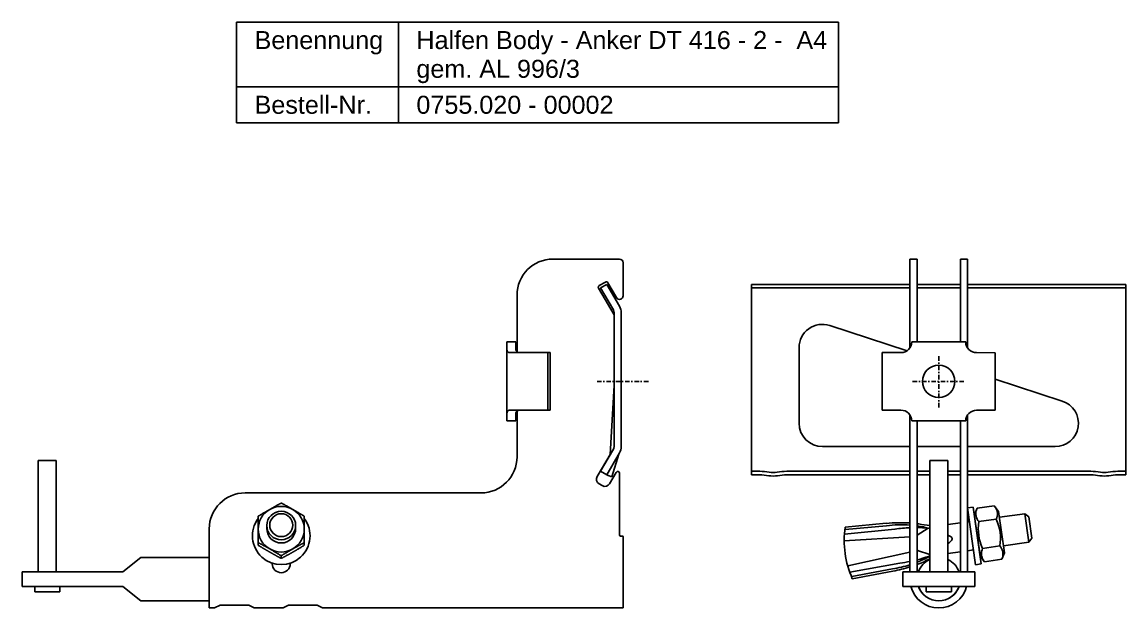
# Model space of a CAD drawing. Header units: millimetres. Extents: x -1351 to -123, y -1210 to 162.
# Drawn here: x -1122.6 to -816, y -454.3 to -291.4 of the extents above; entities that cross this region are included whole.
import ezdxf

# ---------------------------------------------------------------- set-up
doc = ezdxf.new("R2010")
doc.units = ezdxf.units.MM
doc.header["$LTSCALE"] = 10
doc.linetypes.add('STRICHPUNKT2', pattern=[0.5, 0.25, -0.125, 0, -0.125])
doc.layers.add('HALFEN', color=2, linetype='Continuous')
doc.styles.add('ARIAL50', font='ARIAL.TTF', dxfattribs={"height": 5})

msp = doc.modelspace()

# ---------------------------------------------------------------- linework, layer by layer
at = {"layer": 'HALFEN'}
for p, q in [((-1063.05, -291.38), (-895.85, -291.38)), ((-1063.05, -319.38), (-1063.05, -291.38)), ((-1018.09, -319.38), (-1018.09, -291.38)), ((-895.85, -319.38), (-895.85, -291.38)), ((-1063.05, -309.38), (-895.85, -309.38)), ((-1063.05, -319.38), (-895.85, -319.38)), ((-956.64, -357.3), (-975.14, -357.3)), ((-956.64, -357.3), (-975.14, -357.3)), ((-955.64, -361.57), (-955.64, -358.3)), ((-955.64, -367.49), (-955.64, -358.3)), ((-875.97, -381.97), (-875.97, -357.3)), ((-875.97, -357.3), (-873.97, -357.3)), ((-873.97, -380.3), (-873.97, -357.3)), ((-861.97, -380.31), (-861.97, -357.3)), ((-861.97, -357.3), (-859.97, -357.3)), ((-859.97, -381.96), (-859.97, -357.3)), ((-955.64, -361.57), (-955.64, -366.01)), ((-919.97, -417.31), (-919.97, -364.32)), ((-875.97, -364.32), (-919.97, -364.32)), ((-873.97, -364.32), (-861.97, -364.32)), ((-815.97, -364.32), (-859.97, -364.32)), ((-815.97, -417.31), (-815.97, -364.32)), ((-985.14, -367.3), (-985.14, -383.05)), ((-875.97, -365.32), (-919.97, -365.32)), ((-873.97, -365.32), (-861.97, -365.32)), ((-815.97, -365.32), (-859.97, -365.32)), ((-898.27, -375.76), (-876.74, -382.76)), ((-987.97, -380.3), (-987.97, -402.3)), ((-985.47, -380.3), (-987.97, -380.3)), ((-975.97, -383.3), (-987.19, -383.3)), ((-985.47, -380.3), (-985.47, -382.3)), ((-976.62, -383.3), (-976.62, -399.3)), ((-975.97, -383.3), (-975.97, -399.3)), ((-906.78, -402.94), (-906.78, -381.94)), ((-883.67, -383.29), (-883.68, -399.29)), ((-878.46, -383.3), (-883.67, -383.29)), ((-860.46, -380.31), (-875.46, -380.3)), ((-857.46, -383.31), (-852.25, -383.32)), ((-852.25, -383.32), (-852.26, -399.32)), ((-852.25, -390.71), (-833.64, -396.76)), ((-975.97, -399.3), (-987.19, -399.3)), ((-985.47, -400.3), (-985.47, -402.3)), ((-985.14, -399.56), (-985.14, -412.3)), ((-878.47, -399.3), (-883.68, -399.29)), ((-875.97, -444.3), (-875.97, -400.65)), ((-859.97, -444.3), (-859.97, -400.64)), ((-857.47, -399.31), (-852.26, -399.32)), ((-985.47, -402.3), (-987.97, -402.3)), ((-875.47, -402.3), (-860.47, -402.31)), ((-873.97, -444.3), (-873.97, -402.3)), ((-861.97, -444.3), (-861.97, -402.31)), ((-875.97, -409.44), (-900.28, -409.44)), ((-873.97, -409.44), (-861.97, -409.44)), ((-835.65, -409.44), (-859.97, -409.44)), ((-1118.14, -413.3), (-1118.14, -444.3)), ((-1113.14, -413.3), (-1118.14, -413.3)), ((-1113.14, -444.3), (-1113.14, -413.3)), ((-870.47, -413.3), (-870.47, -444.3)), ((-865.47, -413.3), (-870.47, -413.3)), ((-865.47, -444.3), (-865.47, -413.3)), ((-956.64, -434), (-956.64, -416.85)), ((-917.72, -416.31), (-919.97, -416.31)), ((-910.22, -416.31), (-875.97, -416.31)), ((-873.97, -416.31), (-870.47, -416.31)), ((-865.47, -416.31), (-861.97, -416.31)), ((-859.97, -416.31), (-825.72, -416.31)), ((-818.22, -416.31), (-815.97, -416.31)), ((-917.72, -417.31), (-919.97, -417.31)), ((-910.22, -417.31), (-875.97, -417.31)), ((-873.97, -417.31), (-870.47, -417.31)), ((-865.47, -417.31), (-861.97, -417.31)), ((-859.97, -417.31), (-825.72, -417.31)), ((-818.22, -417.31), (-815.97, -417.31)), ((-995.14, -422.3), (-1060.64, -422.3)), ((-858.38, -426.24), (-859.97, -426.46)), ((-856.15, -442.08), (-858.38, -426.24)), ((-857.34, -426.59), (-852.55, -425.92)), ((-852.55, -425.92), (-851.34, -427.47)), ((-859.97, -426.46), (-857.74, -442.3)), ((-858.1, -428.26), (-856.48, -439.75)), ((-857.34, -426.59), (-858.07, -428.42)), ((-851.34, -427.47), (-849.73, -438.96)), ((-844.03, -428.1), (-851.11, -429.1)), ((-842.92, -436.03), (-844.03, -428.1)), ((-842.9, -428.95), (-844.03, -428.1)), ((-842.07, -434.9), (-842.9, -428.95)), ((-1070.64, -454.3), (-1070.64, -432.3)), ((-1054.65, -432.19), (-1054.65, -431.38)), ((-1046.64, -432.19), (-1046.64, -431.38)), ((-880.13, -432.37), (-894.16, -433.8)), ((-882.57, -430.74), (-893.99, -431.82)), ((-882.51, -431.44), (-893.94, -432.52)), ((-870.91, -432.09), (-873.97, -434.08)), ((-871.93, -432), (-870.91, -432.09)), ((-861.97, -430.62), (-865.47, -431.12)), ((-859.43, -430.27), (-859.97, -430.34)), ((-856.81, -430.3), (-852.03, -429.63)), ((-955.94, -434.3), (-956.34, -434.3)), ((-955.64, -454.3), (-955.64, -434.6)), ((-875.97, -434.5), (-894.24, -435.66)), ((-842.07, -434.9), (-842.92, -436.03)), ((-873.97, -437.86), (-873.9, -438.36)), ((-873.9, -438.36), (-873.97, -438.37)), ((-870.47, -439.41), (-873.9, -438.36)), ((-858.32, -438.19), (-859.97, -438.42)), ((-855.77, -437.74), (-850.99, -437.07)), ((-842.92, -436.03), (-850, -437.02)), ((-1089.64, -440.3), (-1094.64, -444.3)), ((-1089.64, -440.3), (-1070.64, -440.3)), ((-875.97, -438.81), (-893.26, -442.6)), ((-870.81, -439.97), (-870.47, -439.83)), ((-861.97, -438.7), (-865.47, -439.19)), ((-855.25, -441.46), (-856.46, -439.9)), ((-855.25, -441.46), (-850.47, -440.78)), ((-850.47, -440.78), (-849.73, -438.96)), ((-1122.64, -444.3), (-1094.64, -444.3)), ((-1122.64, -444.3), (-1122.64, -448.3)), ((-1053.14, -442), (-1053.14, -441.84)), ((-1048.14, -442), (-1048.14, -441.84)), ((-878.79, -441.88), (-892.67, -444.37)), ((-880.83, -443.42), (-892.11, -445.54)), ((-880.71, -444.06), (-891.99, -446.18)), ((-877.97, -444.3), (-857.97, -444.3)), ((-877.97, -448.3), (-877.97, -444.3)), ((-857.97, -448.3), (-857.97, -444.3)), ((-857.74, -442.3), (-856.15, -442.08)), ((-1122.64, -448.3), (-1094.64, -448.3)), ((-1119.14, -448.3), (-1119.14, -449.8)), ((-1112.14, -449.8), (-1119.14, -449.8)), ((-1112.14, -449.8), (-1112.14, -448.3)), ((-1089.64, -452.3), (-1094.64, -448.3)), ((-877.97, -448.3), (-857.97, -448.3)), ((-871.47, -448.3), (-871.47, -449.8)), ((-864.47, -449.8), (-871.47, -449.8)), ((-864.47, -449.8), (-864.47, -448.3)), ((-1089.64, -452.3), (-1070.64, -452.3)), ((-1069.14, -454.3), (-1067.64, -453.5)), ((-1059.64, -453.5), (-1067.64, -453.5)), ((-1059.64, -453.5), (-1058.14, -454.3)), ((-1050.14, -454.3), (-1048.64, -453.5)), ((-1040.64, -453.5), (-1048.64, -453.5)), ((-1040.64, -453.5), (-1039.14, -454.3)), ((-1069.14, -454.3), (-1070.64, -454.3)), ((-1050.14, -454.3), (-1058.14, -454.3)), ((-955.64, -454.3), (-1039.14, -454.3))]:
    msp.add_line(p, q, dxfattribs=at)
at = {"layer": 'HALFEN', "extrusion": (0, 1, 0)}
for p, q in [((-962.31, -364.67), (-960.58, -363.67)), ((-960.17, -364.32), (-961.9, -365.32)), ((-956.64, -370.43), (-960.17, -364.32)), ((-959.9, -363.85), (-957.51, -367.99)), ((-958.17, -372.84), (-962.49, -365.35)), ((-961.9, -365.32), (-958.37, -371.43)), ((-958.17, -372.18), (-958.17, -409.44)), ((-956.17, -409.44), (-956.17, -372.18)), ((-959.3, -411.59), (-958.17, -392.47)), ((-958.37, -410.19), (-961.9, -416.31)), ((-962.86, -417.75), (-959.3, -411.59)), ((-960.17, -417.31), (-956.64, -411.19)), ((-958.76, -417.81), (-956.86, -411.57)), ((-961.9, -416.31), (-960.18, -417.3)), ((-957.58, -416.6), (-959.4, -419.75)), ((-961.45, -420.3), (-962.31, -419.8)), ((-960.17, -417.31), (-960.18, -417.3)), ((-959.82, -417.43), (-960.17, -417.31)), ((-958.76, -417.81), (-959.82, -417.43)), ((-1057.04, -436.87), (-1057.04, -436.14)), ((-1044.24, -436.87), (-1044.24, -436.14)), ((-1050.64, -440.54), (-1050.64, -439.8))]:
    msp.add_line(p, q, dxfattribs=at)
at = {"layer": 'HALFEN', "color": 1, "linetype": 'STRICHPUNKT2', "ltscale": 0.5}
for p, q in [((-867.97, -398.55), (-867.97, -384.05)), ((-962.89, -391.3), (-948.39, -391.3)), ((-875.22, -391.3), (-860.72, -391.3))]:
    msp.add_line(p, q, dxfattribs=at)
at = {"layer": 'HALFEN'}
msp.add_circle((-867.97, -391.3), 4.5, dxfattribs=at)
for centre, radius, start, end in [((-975.14, -367.3), 10, 90, 180), ((-956.64, -358.3), 1, 0, 90), ((-962.06, -365.1), 0.5, 120, 210), ((-960.33, -364.1), 0.5, 30, 120), ((-956.64, -367.49), 1, 210, 0), ((-959.67, -372.18), 3.5, 360, 30), ((-959.67, -372.18), 1.5, 0, 30), ((-900.28, -381.94), 6.5, 72, 180), ((-878.46, -380.3), 3, 269.9556, 359.9556), ((-857.46, -380.31), 3, 179.9556, 269.9556), ((-835.65, -402.94), 6.5, 270, 72), ((-878.47, -402.3), 3, 359.9556, 89.9556), ((-857.47, -402.31), 3, 89.9556, 179.9556), ((-900.28, -402.94), 6.5, 180, 270), ((-959.67, -409.44), 1.5, 330, 360), ((-959.67, -409.44), 3.5, 330, 0), ((-995.14, -412.3), 10, 270, 0), ((-957.14, -416.85), 0.5, 0, 150), ((-917.72, -432.31), 16, 80.3664, 90), ((-913.97, -410.22), 6.41, 260.3664, 279.6336), ((-910.22, -432.31), 16, 90, 99.6336), ((-825.72, -432.31), 16, 80.3664, 90), ((-821.97, -410.22), 6.41, 260.3664, 279.6336), ((-818.22, -432.31), 16, 90, 99.6336), ((-961.56, -418.5), 1.5, 150, 240), ((-960.7, -419), 1.5, 240, 330), ((-917.72, -432.31), 15, 80.3664, 90), ((-913.97, -410.22), 7.41, 260.3664, 279.6336), ((-910.22, -432.31), 15, 90, 99.6336), ((-825.72, -432.31), 15, 80.3664, 90), ((-821.97, -410.22), 7.41, 260.3664, 279.6336), ((-818.22, -432.31), 15, 90, 99.6336), ((-1060.64, -432.3), 10, 90, 180), ((-854.36, -428.07), 3.32, 162.4385, 222.4385), ((-855, -428.16), 3.32, 333.5615, 33.5615), ((-1050.64, -434.24), 8, 143.1301, 36.8699), ((-867.44, -435.43), 26.8, 172.244, 203.6435), ((-878.57, -472.89), 42.29, 86.4717, 95.4416), ((-878.41, -461.81), 30.65, 85.4346, 97.6558), ((-874.1, -475.64), 43.69, 92.4413, 97.9226), ((-878.57, -472.89), 42.29, 83.0774, 83.7516), ((-878.41, -461.81), 30.65, 74.9869, 81.6714), ((-874.1, -475.64), 43.69, 87.1517, 89.8178), ((-868.74, -410.93), 20.54, 256.6731, 265.1714), ((-844.59, -432.38), 12.4, 170.383, 205.617), ((-863.22, -435), 12.4, 350.383, 25.617), ((-956.34, -434), 0.3, 180, 270), ((-955.94, -434.6), 0.3, 0, 90), ((-878.41, -461.81), 30.65, 63.4458, 65.0283), ((-864.87, -434.97), 0.594, 357.9353, 73.2654), ((-864.85, -435.17), 0.594, 302.7346, 18.0647), ((-885.25, -413.09), 30.65, 310.2085, 312.5542), ((-852.8, -439.22), 3.32, 153.5615, 213.5615), ((-853.44, -439.31), 3.32, 342.4385, 42.4385), ((-884.93, -398.62), 43.69, 278.0774, 281.8386), ((-885.25, -413.09), 30.65, 291.6077, 298.8449), ((-884.93, -398.62), 43.69, 284.5326, 288.8483), ((-888.46, -402.49), 42.29, 290.0479, 292.9226), ((-867.97, -446.3), 6, 114.6243, 160.5288), ((-861.93, -459.35), 20.54, 114.5508, 119.3269), ((-867.97, -446.3), 6, 19.4712, 65.3757), ((-1050.64, -442), 2.5, 180, 0), ((-885.25, -413.09), 30.65, 278.3442, 287.6377), ((-888.46, -402.49), 42.29, 280.5584, 287.1881), ((-867.97, -446.3), 8, 194.4775, 345.5225), ((-867.97, -446.3), 6, 199.4712, 340.5288), ((-867.97, -446.3), 6, 199.4712, 245.3757), ((-867.97, -446.3), 6, 294.6243, 340.5288)]:
    msp.add_arc(centre, radius, start, end, dxfattribs=at)
for centre, major_axis, start_param, end_param in [((-1050.64, -432.4), (6.4, 0), 1.047198, 2.094395), ((-1050.64, -432.4), (-6.4, 0), -1.047198, 0), ((-1050.64, -432.4), (6.4, 0), 0, 1.047198), ((-1050.64, -432.4), (-6.4, 0), 0, 1.047198), ((-1050.64, -432.26), (4, 0), 3.123186, 4.712389), ((-1050.64, -432.26), (-4, 0), 1.570796, 3.16), ((-1050.64, -432.4), (-6.4, 0), 2.094395, 3.141593), ((-1050.64, -432.4), (-6.4, 0), 1.047198, 2.094395)]:
    msp.add_ellipse(centre, major_axis=major_axis, ratio=0.992546, start_param=start_param, end_param=end_param, dxfattribs=at)
for centre, major_axis in [((-1050.64, -431.38), (4, 0)), ((-1050.64, -431.29), (3.2, 0))]:
    msp.add_ellipse(centre, major_axis=major_axis, ratio=0.992546, dxfattribs=at)
for points, knots in [([(-987.19, -383.3), (-987.29, -383.3), (-987.39, -383.29), (-987.56, -383.22), (-987.63, -383.17), (-987.76, -383.03), (-987.81, -382.94), (-987.88, -382.73), (-987.91, -382.61), (-987.95, -382.36), (-987.96, -382.22), (-987.97, -381.92), (-987.97, -381.77), (-987.97, -381.61)], [12.939429, 12.939429, 12.939429, 12.939429, 13.450896, 13.450896, 13.981749, 13.981749, 14.512603, 14.512603, 15.043457, 15.043457, 15.58114, 15.58114, 16.065881, 16.065881, 16.065881, 16.065881]), ([(-985.46, -382.46), (-985.45, -382.52), (-985.44, -382.58), (-985.41, -382.71), (-985.38, -382.78), (-985.31, -382.91), (-985.26, -382.96), (-985.18, -383.02), (-985.16, -383.03), (-985.14, -383.05)], [4.1764157, 4.1764157, 4.1764157, 4.1764157, 4.4061223, 4.4061223, 4.6848401, 4.6848401, 4.9635579, 4.9635579, 5.0545355, 5.0545355, 5.0545355, 5.0545355]), ([(-984.47, -383.3), (-984.58, -383.3), (-984.7, -383.28), (-984.82, -383.24), (-984.83, -383.24), (-984.83, -383.24)], [0, 0, 0, 0, 0.6724021, 0.6724021, 0.712352, 0.712352, 0.712352, 0.712352]), ([(-987.19, -399.3), (-987.29, -399.3), (-987.39, -399.32), (-987.56, -399.39), (-987.63, -399.44), (-987.76, -399.58), (-987.81, -399.67), (-987.88, -399.88), (-987.91, -399.99), (-987.95, -400.25), (-987.96, -400.39), (-987.97, -400.69), (-987.97, -400.84), (-987.97, -401)], [12.939429, 12.939429, 12.939429, 12.939429, 13.450896, 13.450896, 13.981749, 13.981749, 14.512603, 14.512603, 15.043457, 15.043457, 15.58114, 15.58114, 16.065881, 16.065881, 16.065881, 16.065881]), ([(-985.46, -400.15), (-985.45, -400.08), (-985.44, -400.02), (-985.41, -399.9), (-985.38, -399.83), (-985.31, -399.7), (-985.26, -399.64), (-985.18, -399.59), (-985.16, -399.57), (-985.14, -399.56)], [4.1764157, 4.1764157, 4.1764157, 4.1764157, 4.4061223, 4.4061223, 4.6848401, 4.6848401, 4.9635579, 4.9635579, 5.0545355, 5.0545355, 5.0545355, 5.0545355]), ([(-984.47, -399.3), (-984.58, -399.3), (-984.7, -399.32), (-984.82, -399.37), (-984.83, -399.37), (-984.83, -399.37)], [0, 0, 0, 0, 0.6724021, 0.6724021, 0.712352, 0.712352, 0.712352, 0.712352])]:
    msp.add_open_spline(points, degree=3, knots=knots, dxfattribs=at)
for points in [[(-985.47, -382.3), (-985.47, -382.36), (-985.47, -382.41), (-985.46, -382.46)], [(-985.47, -400.3), (-985.47, -400.25), (-985.47, -400.2), (-985.46, -400.15)]]:
    msp.add_open_spline(points, degree=3, dxfattribs=at)
at = {"layer": 'HALFEN', "extrusion": (-4.4e-15, -7.2e-15, -1)}
msp.add_open_spline([(-985.14, -383.05), (-985.1, -383.08), (-985.06, -383.12), (-984.96, -383.18), (-984.89, -383.21), (-984.83, -383.24)], degree=3, knots=[2.958333, 2.958333, 2.958333, 2.958333, 3.2000176, 3.2000176, 3.5438255, 3.5438255, 3.5438255, 3.5438255], dxfattribs=at)
at = {"layer": 'HALFEN', "extrusion": (-4.4e-15, 7.2e-15, -1)}
msp.add_open_spline([(-985.14, -399.56), (-985.1, -399.52), (-985.06, -399.49), (-984.96, -399.43), (-984.89, -399.39), (-984.83, -399.37)], degree=3, knots=[2.958333, 2.958333, 2.958333, 2.958333, 3.2000176, 3.2000176, 3.5438255, 3.5438255, 3.5438255, 3.5438255], dxfattribs=at)
at = {"layer": 'HALFEN'}
for points, weights in [([(-1053.84, -426.9), (-1052.36, -426.05), (-1050.64, -425.13)], [1, 1.09201433874, 1.10687800441]), ([(-1057.04, -428.8), (-1055.33, -427.75), (-1053.84, -426.9)], [1.10687800441, 1.09201433874, 1]), ([(-1057.04, -432.4), (-1057.04, -430.7), (-1057.04, -428.8)], [1, 1.09201433874, 1.10687800441]), ([(-1047.44, -426.9), (-1045.96, -427.75), (-1044.24, -428.8)], [1, 1.09201433874, 1.10687800441]), ([(-1044.24, -428.8), (-1044.24, -430.7), (-1044.24, -432.4)], [1.10687800441, 1.09201433874, 1]), ([(-1057.04, -436.14), (-1057.04, -434.1), (-1057.04, -432.4)], [1.10687800441, 1.09201433874, 1]), ([(-1044.24, -432.4), (-1044.24, -434.1), (-1044.24, -436.14)], [1, 1.09201433874, 1.10687800441]), ([(-1050.64, -439.8), (-1052.36, -438.75), (-1053.84, -437.9)], [1.10687800441, 1.09201433874, 1]), ([(-1044.24, -436.14), (-1045.96, -437.05), (-1047.44, -437.9)], [1.10687800441, 1.09201433874, 1]), ([(-1053.84, -438.78), (-1052.36, -439.63), (-1050.64, -440.54)], [1, 1.09201433874, 1.10687800441]), ([(-1050.64, -440.54), (-1048.93, -439.63), (-1047.44, -438.78)], [1.10687800441, 1.09201433874, 1])]:
    msp.add_rational_spline(points, weights, degree=2, dxfattribs=at)
at = {"layer": 'HALFEN', "extrusion": (-1.369e-13, -2.486e-13, -1)}
for points, weights in [([(-1050.64, -425.13), (-1048.93, -426.05), (-1047.44, -426.9)], [1.10687800441, 1.09201433874, 1]), ([(-1053.84, -437.9), (-1055.33, -437.05), (-1057.04, -436.14)], [1, 1.09201433874, 1.10687800441])]:
    msp.add_rational_spline(points, weights, degree=2, dxfattribs=at)
at = {"layer": 'HALFEN', "extrusion": (-1.6e-13, -2.687e-13, -1)}
msp.add_rational_spline([(-1057.04, -436.87), (-1055.33, -437.93), (-1053.84, -438.78)], [1.10687800441, 1.09201433874, 1], degree=2, dxfattribs=at)
at = {"layer": 'HALFEN', "extrusion": (-1.6e-13, 2.687e-13, -1)}
for points in [[(-1047.44, -437.9), (-1048.93, -438.75), (-1050.64, -439.8)], [(-1047.44, -438.78), (-1045.96, -437.93), (-1044.24, -436.87)]]:
    msp.add_rational_spline(points, [1, 1.09201433874, 1.10687800441], degree=2, dxfattribs=at)

# ---------------------------------------------------------------- texts
at = {"layer": 'HALFEN', "style": 'ARIAL50'}
for s, p in [('Benennung', (-1058.05, -298.88)), ('Halfen Body - Anker DT 416 - 2 -  A4', (-1013.09, -298.88)), ('gem. AL 996/3', (-1013.09, -306.88)), ('Bestell-Nr.', (-1058.05, -316.88)), ('0755.020 - 00002', (-1013.09, -316.88))]:
    msp.add_text(s, height=5, dxfattribs=at).set_placement(p)

doc.saveas('drawing.dxf')
